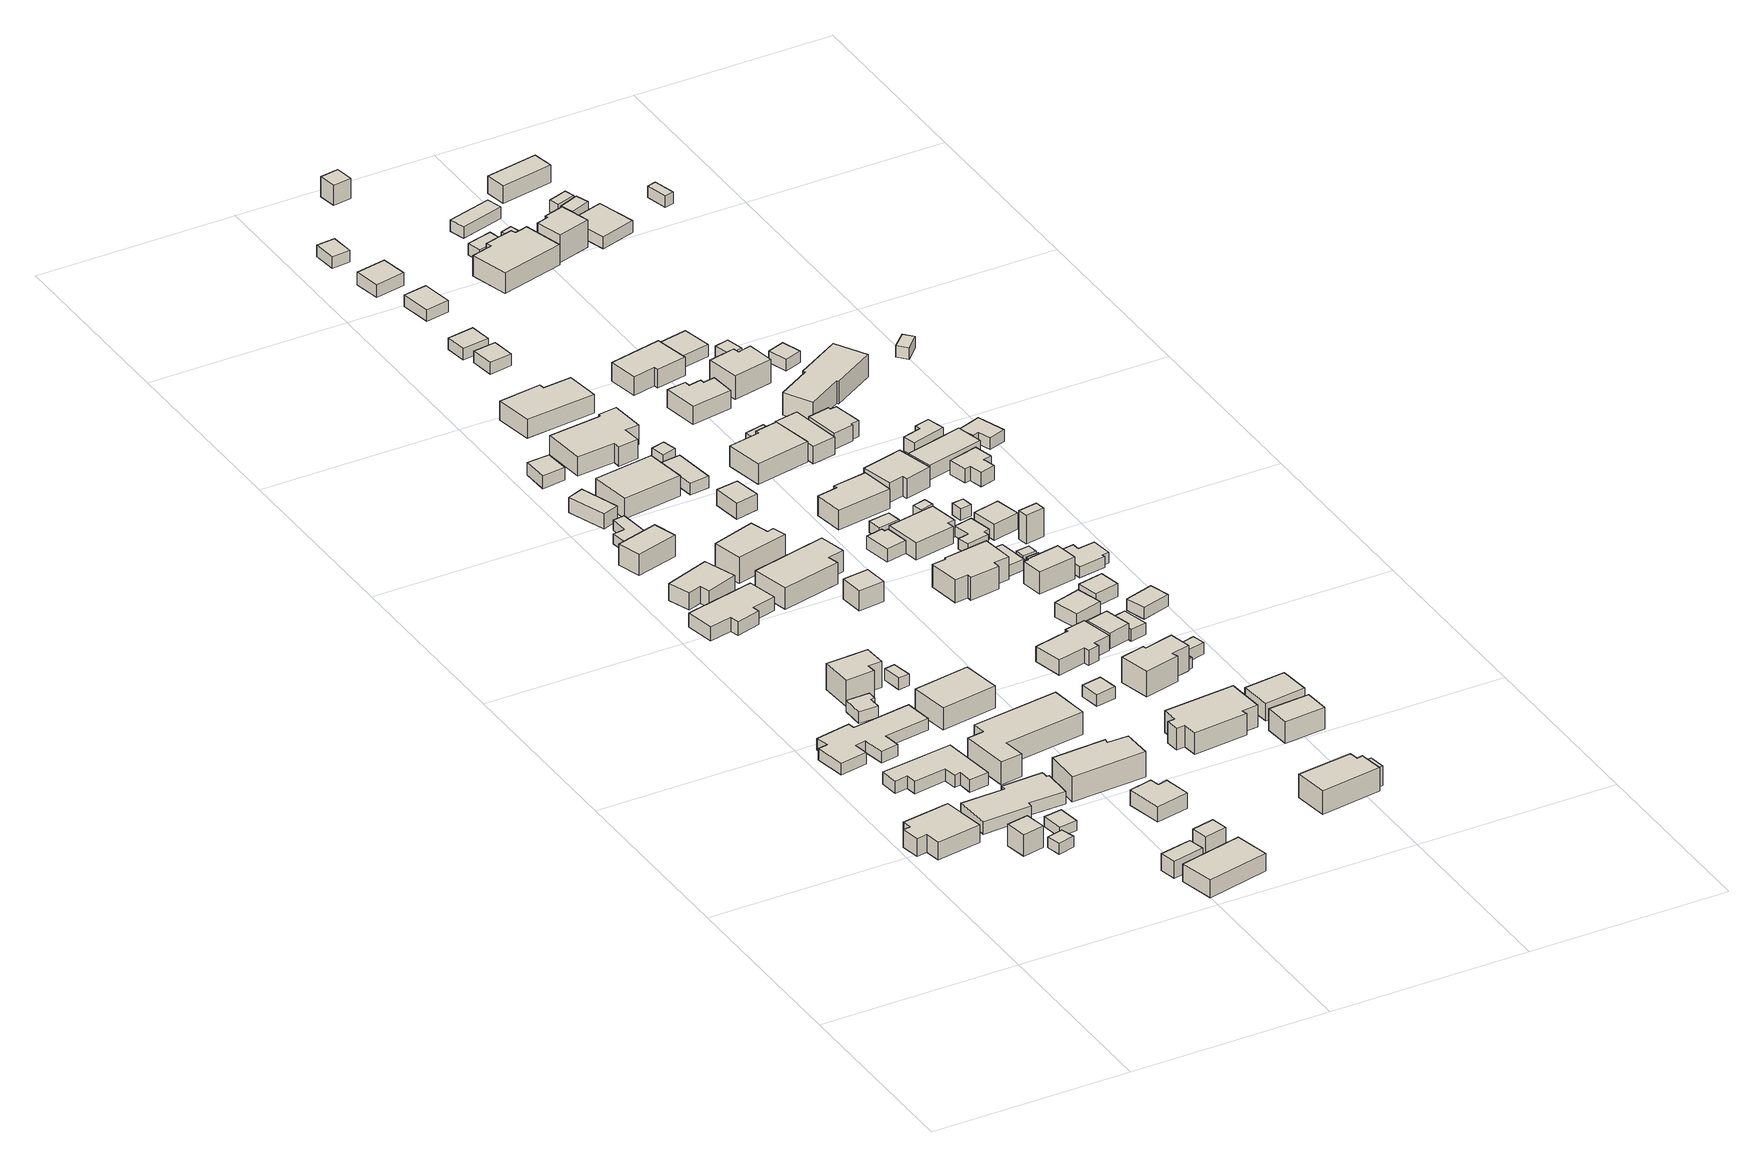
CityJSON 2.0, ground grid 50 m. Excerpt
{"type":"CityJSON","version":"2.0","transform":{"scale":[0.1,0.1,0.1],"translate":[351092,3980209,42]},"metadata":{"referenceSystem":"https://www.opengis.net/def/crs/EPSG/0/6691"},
"CityObjects":{
"building1":{"type":"Building","attributes":{"measuredHeight":5.2},"geometry":[{"type":"Solid","lod":"1","boundaries":[[[[0,1,2,3,4,5,6,7]],[[6,8,9,7]],[[5,10,8,6]],[[4,11,10,5]],[[3,12,11,4]],[[2,13,12,3]],[[1,14,13,2]],[[0,15,14,1]],[[7,9,15,0]],[[8,10,11,12,13,14,15,9]]]]}]},
"building2":{"type":"Building","attributes":{"measuredHeight":5.6},"geometry":[{"type":"Solid","lod":"1","boundaries":[[[[16,17,18,19]],[[18,20,21,19]],[[17,22,20,18]],[[16,23,22,17]],[[19,21,23,16]],[[20,22,23,21]]]]}]},
"building3":{"type":"Building","attributes":{"measuredHeight":2.8},"geometry":[{"type":"Solid","lod":"1","boundaries":[[[[24,25,26,27]],[[26,28,29,27]],[[25,30,28,26]],[[24,31,30,25]],[[27,29,31,24]],[[28,30,31,29]]]]}]},
"building4":{"type":"Building","attributes":{"measuredHeight":3.5},"geometry":[{"type":"Solid","lod":"1","boundaries":[[[[32,33,34,35,36,37,38,39,40,41]],[[40,42,43,41]],[[39,44,42,40]],[[38,45,44,39]],[[37,46,45,38]],[[36,47,46,37]],[[35,48,47,36]],[[34,49,48,35]],[[33,50,49,34]],[[32,51,50,33]],[[41,43,51,32]],[[42,44,45,46,47,48,49,50,51,43]]]]}]},
"building5":{"type":"Building","attributes":{"measuredHeight":3},"geometry":[{"type":"Solid","lod":"1","boundaries":[[[[52,53,54,55,56,57,58,59,60,61,62,63,64,65]],[[64,66,67,65]],[[63,68,66,64]],[[62,69,68,63]],[[61,70,69,62]],[[60,71,70,61]],[[59,72,71,60]],[[58,73,72,59]],[[57,74,73,58]],[[56,75,74,57]],[[55,76,75,56]],[[54,77,76,55]],[[53,78,77,54]],[[52,79,78,53]],[[65,67,79,52]],[[66,68,69,70,71,72,73,74,75,76,77,78,79,67]]]]}]},
"building6":{"type":"Building","attributes":{"measuredHeight":3.2},"geometry":[{"type":"Solid","lod":"1","boundaries":[[[[80,81,82,83,84,85,86,87,88,89]],[[88,90,91,89]],[[87,92,90,88]],[[86,93,92,87]],[[85,94,93,86]],[[84,95,94,85]],[[83,96,95,84]],[[82,97,96,83]],[[81,98,97,82]],[[80,99,98,81]],[[89,91,99,80]],[[90,92,93,94,95,96,97,98,99,91]]]]}]},
"building7":{"type":"Building","attributes":{"measuredHeight":2.7},"geometry":[{"type":"Solid","lod":"1","boundaries":[[[[100,101,102,103]],[[102,104,105,103]],[[101,106,104,102]],[[100,107,106,101]],[[103,105,107,100]],[[104,106,107,105]]]]}]},
"building8":{"type":"Building","attributes":{"measuredHeight":3},"geometry":[{"type":"Solid","lod":"1","boundaries":[[[[108,109,110,111,112,113]],[[112,114,115,113]],[[111,116,114,112]],[[110,117,116,111]],[[109,118,117,110]],[[108,119,118,109]],[[113,115,119,108]],[[114,116,117,118,119,115]]]]}]},
"building9":{"type":"Building","attributes":{"measuredHeight":4.4},"geometry":[{"type":"Solid","lod":"1","boundaries":[[[[120,121,122,123]],[[122,124,125,123]],[[121,126,124,122]],[[120,127,126,121]],[[123,125,127,120]],[[124,126,127,125]]]]}]},
"building10":{"type":"Building","attributes":{"measuredHeight":8.1},"geometry":[{"type":"Solid","lod":"1","boundaries":[[[[128,129,130,131,132,133]],[[132,134,135,133]],[[131,136,134,132]],[[130,137,136,131]],[[129,138,137,130]],[[128,139,138,129]],[[133,135,139,128]],[[134,136,137,138,139,135]]]]}]},
"building11":{"type":"Building","attributes":{"measuredHeight":5.4},"geometry":[{"type":"Solid","lod":"1","boundaries":[[[[140,141,142,143]],[[142,144,145,143]],[[141,146,144,142]],[[140,147,146,141]],[[143,145,147,140]],[[144,146,147,145]]]]}]},
"building12":{"type":"Building","attributes":{"measuredHeight":4.1},"geometry":[{"type":"Solid","lod":"1","boundaries":[[[[148,149,150,151,152,153,154,155]],[[154,156,157,155]],[[153,158,156,154]],[[152,159,158,153]],[[151,160,159,152]],[[150,161,160,151]],[[149,162,161,150]],[[148,163,162,149]],[[155,157,163,148]],[[156,158,159,160,161,162,163,157]]]]}]},
"building13":{"type":"Building","attributes":{"measuredHeight":5.7},"geometry":[{"type":"Solid","lod":"1","boundaries":[[[[164,165,166,167,168,169]],[[168,170,171,169]],[[167,172,170,168]],[[166,173,172,167]],[[165,174,173,166]],[[164,175,174,165]],[[169,171,175,164]],[[170,172,173,174,175,171]]]]}]},
"building14":{"type":"Building","attributes":{"measuredHeight":6.5},"geometry":[{"type":"Solid","lod":"1","boundaries":[[[[176,177,178,179]],[[178,180,181,179]],[[177,182,180,178]],[[176,183,182,177]],[[179,181,183,176]],[[180,182,183,181]]]]}]},
"building15":{"type":"Building","attributes":{"measuredHeight":5.9},"geometry":[{"type":"Solid","lod":"1","boundaries":[[[[184,185,186,187]],[[186,188,189,187]],[[185,190,188,186]],[[184,191,190,185]],[[187,189,191,184]],[[188,190,191,189]]]]}]},
"building16":{"type":"Building","attributes":{"measuredHeight":3},"geometry":[{"type":"Solid","lod":"1","boundaries":[[[[192,193,194,195]],[[194,196,197,195]],[[193,198,196,194]],[[192,199,198,193]],[[195,197,199,192]],[[196,198,199,197]]]]}]},
"building17":{"type":"Building","attributes":{"measuredHeight":7.7},"geometry":[{"type":"Solid","lod":"1","boundaries":[[[[200,201,202,203,204,205,206,207]],[[206,208,209,207]],[[205,210,208,206]],[[204,211,210,205]],[[203,212,211,204]],[[202,213,212,203]],[[201,214,213,202]],[[200,215,214,201]],[[207,209,215,200]],[[208,210,211,212,213,214,215,209]]]]}]},
"building18":{"type":"Building","attributes":{"measuredHeight":8.3},"geometry":[{"type":"Solid","lod":"1","boundaries":[[[[216,217,218,219]],[[218,220,221,219]],[[217,222,220,218]],[[216,223,222,217]],[[219,221,223,216]],[[220,222,223,221]]]]}]},
"building19":{"type":"Building","attributes":{"measuredHeight":2.5},"geometry":[{"type":"Solid","lod":"1","boundaries":[[[[224,225,226,227,228,229]],[[228,230,231,229]],[[227,232,230,228]],[[226,233,232,227]],[[225,234,233,226]],[[224,235,234,225]],[[229,231,235,224]],[[230,232,233,234,235,231]]]]}]},
"building20":{"type":"Building","attributes":{"measuredHeight":7.6},"geometry":[{"type":"Solid","lod":"1","boundaries":[[[[236,237,238,239,240,241]],[[240,242,243,241]],[[239,244,242,240]],[[238,245,244,239]],[[237,246,245,238]],[[236,247,246,237]],[[241,243,247,236]],[[242,244,245,246,247,243]]]]}]},
"building21":{"type":"Building","attributes":{"measuredHeight":4.8},"geometry":[{"type":"Solid","lod":"1","boundaries":[[[[248,249,250,251]],[[250,252,253,251]],[[249,254,252,250]],[[248,255,254,249]],[[251,253,255,248]],[[252,254,255,253]]]]}]},
"building22":{"type":"Building","attributes":{"measuredHeight":4.9},"geometry":[{"type":"Solid","lod":"1","boundaries":[[[[256,257,258,259,260,261]],[[260,262,263,261]],[[259,264,262,260]],[[258,265,264,259]],[[257,266,265,258]],[[256,267,266,257]],[[261,263,267,256]],[[262,264,265,266,267,263]]]]}]},
"building23":{"type":"Building","attributes":{"measuredHeight":3.3},"geometry":[{"type":"Solid","lod":"1","boundaries":[[[[268,269,270,271]],[[270,272,273,271]],[[269,274,272,270]],[[268,275,274,269]],[[271,273,275,268]],[[272,274,275,273]]]]}]},
"building24":{"type":"Building","attributes":{"measuredHeight":8.2},"geometry":[{"type":"Solid","lod":"1","boundaries":[[[[276,277,278,279,280,281]],[[280,282,283,281]],[[279,284,282,280]],[[278,285,284,279]],[[277,286,285,278]],[[276,287,286,277]],[[281,283,287,276]],[[282,284,285,286,287,283]]]]}]},
"building25":{"type":"Building","attributes":{"measuredHeight":7.8},"geometry":[{"type":"Solid","lod":"1","boundaries":[[[[288,289,290,291,292,293]],[[292,294,295,293]],[[291,296,294,292]],[[290,297,296,291]],[[289,298,297,290]],[[288,299,298,289]],[[293,295,299,288]],[[294,296,297,298,299,295]]]]}]},
"building26":{"type":"Building","attributes":{"measuredHeight":7.4},"geometry":[{"type":"Solid","lod":"1","boundaries":[[[[300,301,302,303]],[[302,304,305,303]],[[301,306,304,302]],[[300,307,306,301]],[[303,305,307,300]],[[304,306,307,305]]]]}]},
"building27":{"type":"Building","attributes":{"measuredHeight":5.3},"geometry":[{"type":"Solid","lod":"1","boundaries":[[[[308,309,310,311]],[[310,312,313,311]],[[309,314,312,310]],[[308,315,314,309]],[[311,313,315,308]],[[312,314,315,313]]]]}]},
"building28":{"type":"Building","attributes":{"measuredHeight":7.2},"geometry":[{"type":"Solid","lod":"1","boundaries":[[[[316,317,318,319,320,321,322,323,324,325]],[[324,326,327,325]],[[323,328,326,324]],[[322,329,328,323]],[[321,330,329,322]],[[320,331,330,321]],[[319,332,331,320]],[[318,333,332,319]],[[317,334,333,318]],[[316,335,334,317]],[[325,327,335,316]],[[326,328,329,330,331,332,333,334,335,327]]]]}]},
"building29":{"type":"Building","attributes":{"measuredHeight":6.6},"geometry":[{"type":"Solid","lod":"1","boundaries":[[[[336,337,338,339,340,341]],[[340,342,343,341]],[[339,344,342,340]],[[338,345,344,339]],[[337,346,345,338]],[[336,347,346,337]],[[341,343,347,336]],[[342,344,345,346,347,343]]]]}]},
"building30":{"type":"Building","attributes":{"measuredHeight":3},"geometry":[{"type":"Solid","lod":"1","boundaries":[[[[348,349,350,351]],[[350,352,353,351]],[[349,354,352,350]],[[348,355,354,349]],[[351,353,355,348]],[[352,354,355,353]]]]}]},
"building31":{"type":"Building","attributes":{"measuredHeight":4.1},"geometry":[{"type":"Solid","lod":"1","boundaries":[[[[356,357,358,359]],[[358,360,361,359]],[[357,362,360,358]],[[356,363,362,357]],[[359,361,363,356]],[[360,362,363,361]]]]}]},
"building32":{"type":"Building","attributes":{"measuredHeight":3},"geometry":[{"type":"Solid","lod":"1","boundaries":[[[[364,365,366,367]],[[366,368,369,367]],[[365,370,368,366]],[[364,371,370,365]],[[367,369,371,364]],[[368,370,371,369]]]]}]},
"building33":{"type":"Building","attributes":{"measuredHeight":3},"geometry":[{"type":"Solid","lod":"1","boundaries":[[[[372,373,374,375]],[[374,376,377,375]],[[373,378,376,374]],[[372,379,378,373]],[[375,377,379,372]],[[376,378,379,377]]]]}]},
"building34":{"type":"Building","attributes":{"measuredHeight":3},"geometry":[{"type":"Solid","lod":"1","boundaries":[[[[380,381,382,383]],[[382,384,385,383]],[[381,386,384,382]],[[380,387,386,381]],[[383,385,387,380]],[[384,386,387,385]]]]}]},
"building35":{"type":"Building","attributes":{"measuredHeight":7.7},"geometry":[{"type":"Solid","lod":"1","boundaries":[[[[388,389,390,391,392,393,394,395,396,397]],[[396,398,399,397]],[[395,400,398,396]],[[394,401,400,395]],[[393,402,401,394]],[[392,403,402,393]],[[391,404,403,392]],[[390,405,404,391]],[[389,406,405,390]],[[388,407,406,389]],[[397,399,407,388]],[[398,400,401,402,403,404,405,406,407,399]]]]}]},
"building36":{"type":"Building","attributes":{"measuredHeight":3},"geometry":[{"type":"Solid","lod":"1","boundaries":[[[[408,409,410,411]],[[410,412,413,411]],[[409,414,412,410]],[[408,415,414,409]],[[411,413,415,408]],[[412,414,415,413]]]]}]},
"building37":{"type":"Building","attributes":{"measuredHeight":7.7},"geometry":[{"type":"Solid","lod":"1","boundaries":[[[[416,417,418,419,420,421]],[[420,422,423,421]],[[419,424,422,420]],[[418,425,424,419]],[[417,426,425,418]],[[416,427,426,417]],[[421,423,427,416]],[[422,424,425,426,427,423]]]]}]},
"building38":{"type":"Building","attributes":{"measuredHeight":4.9},"geometry":[{"type":"Solid","lod":"1","boundaries":[[[[428,429,430,431,432,433,434,435,436,437]],[[436,438,439,437]],[[435,440,438,436]],[[434,441,440,435]],[[433,442,441,434]],[[432,443,442,433]],[[431,444,443,432]],[[430,445,444,431]],[[429,446,445,430]],[[428,447,446,429]],[[437,439,447,428]],[[438,440,441,442,443,444,445,446,447,439]]]]}]},
"building39":{"type":"Building","attributes":{"measuredHeight":3.4},"geometry":[{"type":"Solid","lod":"1","boundaries":[[[[448,449,450,451,452,453]],[[452,454,455,453]],[[451,456,454,452]],[[450,457,456,451]],[[449,458,457,450]],[[448,459,458,449]],[[453,455,459,448]],[[454,456,457,458,459,455]]]]}]},
"building40":{"type":"Building","attributes":{"measuredHeight":3},"geometry":[{"type":"Solid","lod":"1","boundaries":[[[[460,461,462,463]],[[462,464,465,463]],[[461,466,464,462]],[[460,467,466,461]],[[463,465,467,460]],[[464,466,467,465]]]]}]},
"building41":{"type":"Building","attributes":{"measuredHeight":3.3},"geometry":[{"type":"Solid","lod":"1","boundaries":[[[[468,469,470,471]],[[470,472,473,471]],[[469,474,472,470]],[[468,475,474,469]],[[471,473,475,468]],[[472,474,475,473]]]]}]},
"building42":{"type":"Building","attributes":{"measuredHeight":3},"geometry":[{"type":"Solid","lod":"1","boundaries":[[[[476,477,478,479]],[[478,480,481,479]],[[477,482,480,478]],[[476,483,482,477]],[[479,481,483,476]],[[480,482,483,481]]]]}]},
"building43":{"type":"Building","attributes":{"measuredHeight":8.6},"geometry":[{"type":"Solid","lod":"1","boundaries":[[[[484,485,486,487,488,489,490,491,492,493]],[[492,494,495,493]],[[491,496,494,492]],[[490,497,496,491]],[[489,498,497,490]],[[488,499,498,489]],[[487,500,499,488]],[[486,501,500,487]],[[485,502,501,486]],[[484,503,502,485]],[[493,495,503,484]],[[494,496,497,498,499,500,501,502,503,495]]]]}]},
"building44":{"type":"Building","attributes":{"measuredHeight":7.4},"geometry":[{"type":"Solid","lod":"1","boundaries":[[[[504,505,506,507,508,509,510,511]],[[510,512,513,511]],[[509,514,512,510]],[[508,515,514,509]],[[507,516,515,508]],[[506,517,516,507]],[[505,518,517,506]],[[504,519,518,505]],[[511,513,519,504]],[[512,514,515,516,517,518,519,513]]]]}]},
"building45":{"type":"Building","attributes":{"measuredHeight":3},"geometry":[{"type":"Solid","lod":"1","boundaries":[[[[520,521,522,523]],[[522,524,525,523]],[[521,526,524,522]],[[520,527,526,521]],[[523,525,527,520]],[[524,526,527,525]]]]}]},
"building46":{"type":"Building","attributes":{"measuredHeight":5},"geometry":[{"type":"Solid","lod":"1","boundaries":[[[[528,529,530,531]],[[530,532,533,531]],[[529,534,532,530]],[[528,535,534,529]],[[531,533,535,528]],[[532,534,535,533]]]]}]},
"building47":{"type":"Building","attributes":{"measuredHeight":6.2},"geometry":[{"type":"Solid","lod":"1","boundaries":[[[[536,537,538,539,540,541]],[[540,542,543,541]],[[539,544,542,540]],[[538,545,544,539]],[[537,546,545,538]],[[536,547,546,537]],[[541,543,547,536]],[[542,544,545,546,547,543]]]]}]},
"building48":{"type":"Building","attributes":{"measuredHeight":7.7},"geometry":[{"type":"Solid","lod":"1","boundaries":[[[[548,549,550,551,552,553]],[[552,554,555,553]],[[551,556,554,552]],[[550,557,556,551]],[[549,558,557,550]],[[548,559,558,549]],[[553,555,559,548]],[[554,556,557,558,559,555]]]]}]},
"building49":{"type":"Building","attributes":{"measuredHeight":4.1},"geometry":[{"type":"Solid","lod":"1","boundaries":[[[[560,561,562,563]],[[562,564,565,563]],[[561,566,564,562]],[[560,567,566,561]],[[563,565,567,560]],[[564,566,567,565]]]]}]},
"building50":{"type":"Building","attributes":{"measuredHeight":5.6},"geometry":[{"type":"Solid","lod":"1","boundaries":[[[[568,569,570,571,572,573]],[[572,574,575,573]],[[571,576,574,572]],[[570,577,576,571]],[[569,578,577,570]],[[568,579,578,569]],[[573,575,579,568]],[[574,576,577,578,579,575]]]]}]},
"building51":{"type":"Building","attributes":{"measuredHeight":6.4},"geometry":[{"type":"Solid","lod":"1","boundaries":[[[[580,581,582,583]],[[582,584,585,583]],[[581,586,584,582]],[[580,587,586,581]],[[583,585,587,580]],[[584,586,587,585]]]]}]},
"building52":{"type":"Building","attributes":{"measuredHeight":3.8},"geometry":[{"type":"Solid","lod":"1","boundaries":[[[[588,589,590,591]],[[590,592,593,591]],[[589,594,592,590]],[[588,595,594,589]],[[591,593,595,588]],[[592,594,595,593]]]]}]},
"building53":{"type":"Building","attributes":{"measuredHeight":2.7},"geometry":[{"type":"Solid","lod":"1","boundaries":[[[[596,597,598,599]],[[598,600,601,599]],[[597,602,600,598]],[[596,603,602,597]],[[599,601,603,596]],[[600,602,603,601]]]]}]},
"building54":{"type":"Building","attributes":{"measuredHeight":2.6},"geometry":[{"type":"Solid","lod":"1","boundaries":[[[[604,605,606,607]],[[606,608,609,607]],[[605,610,608,606]],[[604,611,610,605]],[[607,609,611,604]],[[608,610,611,609]]]]}]},
"building55":{"type":"Building","attributes":{"measuredHeight":3},"geometry":[{"type":"Solid","lod":"1","boundaries":[[[[612,613,614,615]],[[614,616,617,615]],[[613,618,616,614]],[[612,619,618,613]],[[615,617,619,612]],[[616,618,619,617]]]]}]},
"building56":{"type":"Building","attributes":{"measuredHeight":6.1},"geometry":[{"type":"Solid","lod":"1","boundaries":[[[[620,621,622,623]],[[622,624,625,623]],[[621,626,624,622]],[[620,627,626,621]],[[623,625,627,620]],[[624,626,627,625]]]]}]},
"building57":{"type":"Building","attributes":{"measuredHeight":2.7},"geometry":[{"type":"Solid","lod":"1","boundaries":[[[[628,629,630,631]],[[630,632,633,631]],[[629,634,632,630]],[[628,635,634,629]],[[631,633,635,628]],[[632,634,635,633]]]]}]},
"building58":{"type":"Building","attributes":{"measuredHeight":6.6},"geometry":[{"type":"Solid","lod":"1","boundaries":[[[[636,637,638,639,640,641,642,643]],[[642,644,645,643]],[[641,646,644,642]],[[640,647,646,641]],[[639,648,647,640]],[[638,649,648,639]],[[637,650,649,638]],[[636,651,650,637]],[[643,645,651,636]],[[644,646,647,648,649,650,651,645]]]]}]},
"building59":{"type":"Building","attributes":{"measuredHeight":6.7},"geometry":[{"type":"Solid","lod":"1","boundaries":[[[[652,653,654,655,656,657]],[[656,658,659,657]],[[655,660,658,656]],[[654,661,660,655]],[[653,662,661,654]],[[652,663,662,653]],[[657,659,663,652]],[[658,660,661,662,663,659]]]]}]},
"building60":{"type":"Building","attributes":{"measuredHeight":3},"geometry":[{"type":"Solid","lod":"1","boundaries":[[[[664,665,666,667]],[[666,668,669,667]],[[665,670,668,666]],[[664,671,670,665]],[[667,669,671,664]],[[668,670,671,669]]]]}]},
"building61":{"type":"Building","attributes":{"measuredHeight":3},"geometry":[{"type":"Solid","lod":"1","boundaries":[[[[672,673,674,675]],[[674,676,677,675]],[[673,678,676,674]],[[672,679,678,673]],[[675,677,679,672]],[[676,678,679,677]]]]}]},
"building62":{"type":"Building","attributes":{"measuredHeight":2.6},"geometry":[{"type":"Solid","lod":"1","boundaries":[[[[680,681,682,683,684,685,686,687]],[[686,688,689,687]],[[685,690,688,686]],[[684,691,690,685]],[[683,692,691,684]],[[682,693,692,683]],[[681,694,693,682]],[[680,695,694,681]],[[687,689,695,680]],[[688,690,691,692,693,694,695,689]]]]}]},
"building63":{"type":"Building","attributes":{"measuredHeight":6.2},"geometry":[{"type":"Solid","lod":"1","boundaries":[[[[696,697,698,699,700,701]],[[700,702,703,701]],[[699,704,702,700]],[[698,705,704,699]],[[697,706,705,698]],[[696,707,706,697]],[[701,703,707,696]],[[702,704,705,706,707,703]]]]}]},
"building64":{"type":"Building","attributes":{"measuredHeight":3},"geometry":[{"type":"Solid","lod":"1","boundaries":[[[[708,709,710,711,712,713]],[[712,714,715,713]],[[711,716,714,712]],[[710,717,716,711]],[[709,718,717,710]],[[708,719,718,709]],[[713,715,719,708]],[[714,716,717,718,719,715]]]]}]},
"building65":{"type":"Building","attributes":{"measuredHeight":3},"geometry":[{"type":"Solid","lod":"1","boundaries":[[[[720,721,722,723]],[[722,724,725,723]],[[721,726,724,722]],[[720,727,726,721]],[[723,725,727,720]],[[724,726,727,725]]]]}]},
"building66":{"type":"Building","attributes":{"measuredHeight":5.8},"geometry":[{"type":"Solid","lod":"1","boundaries":[[[[728,729,730,731]],[[730,732,733,731]],[[729,734,732,730]],[[728,735,734,729]],[[731,733,735,728]],[[732,734,735,733]]]]}]},
"building67":{"type":"Building","attributes":{"measuredHeight":3.4},"geometry":[{"type":"Solid","lod":"1","boundaries":[[[[736,737,738,739]],[[738,740,741,739]],[[737,742,740,738]],[[736,743,742,737]],[[739,741,743,736]],[[740,742,743,741]]]]}]},
"building68":{"type":"Building","attributes":{"measuredHeight":6.8},"geometry":[{"type":"Solid","lod":"1","boundaries":[[[[744,745,746,747,748,749]],[[748,750,751,749]],[[747,752,750,748]],[[746,753,752,747]],[[745,754,753,746]],[[744,755,754,745]],[[749,751,755,744]],[[750,752,753,754,755,751]]]]}]},
"building69":{"type":"Building","attributes":{"measuredHeight":5.2},"geometry":[{"type":"Solid","lod":"1","boundaries":[[[[756,757,758,759]],[[758,760,761,759]],[[757,762,760,758]],[[756,763,762,757]],[[759,761,763,756]],[[760,762,763,761]]]]}]},
"building70":{"type":"Building","attributes":{"measuredHeight":3},"geometry":[{"type":"Solid","lod":"1","boundaries":[[[[764,765,766,767]],[[766,768,769,767]],[[765,770,768,766]],[[764,771,770,765]],[[767,769,771,764]],[[768,770,771,769]]]]}]},
"building71":{"type":"Building","attributes":{"measuredHeight":3},"geometry":[{"type":"Solid","lod":"1","boundaries":[[[[772,773,774,775]],[[774,776,777,775]],[[773,778,776,774]],[[772,779,778,773]],[[775,777,779,772]],[[776,778,779,777]]]]}]},
"building72":{"type":"Building","attributes":{"measuredHeight":5.1},"geometry":[{"type":"Solid","lod":"1","boundaries":[[[[780,781,782,783]],[[782,784,785,783]],[[781,786,784,782]],[[780,787,786,781]],[[783,785,787,780]],[[784,786,787,785]]]]}]},
"building73":{"type":"Building","attributes":{"measuredHeight":7.3},"geometry":[{"type":"Solid","lod":"1","boundaries":[[[[788,789,790,791]],[[790,792,793,791]],[[789,794,792,790]],[[788,795,794,789]],[[791,793,795,788]],[[792,794,795,793]]]]}]},
"building74":{"type":"Building","attributes":{"measuredHeight":5.3},"geometry":[{"type":"Solid","lod":"1","boundaries":[[[[796,797,798,799,800,801,802,803]],[[802,804,805,803]],[[801,806,804,802]],[[800,807,806,801]],[[799,808,807,800]],[[798,809,808,799]],[[797,810,809,798]],[[796,811,810,797]],[[803,805,811,796]],[[804,806,807,808,809,810,811,805]]]]}]},
"building75":{"type":"Building","attributes":{"measuredHeight":2.8},"geometry":[{"type":"Solid","lod":"1","boundaries":[[[[812,813,814,815,816,817,818,819]],[[818,820,821,819]],[[817,822,820,818]],[[816,823,822,817]],[[815,824,823,816]],[[814,825,824,815]],[[813,826,825,814]],[[812,827,826,813]],[[819,821,827,812]],[[820,822,823,824,825,826,827,821]]]]}]},
"building76":{"type":"Building","attributes":{"measuredHeight":7.4},"geometry":[{"type":"Solid","lod":"1","boundaries":[[[[828,829,830,831,832,833,834,835]],[[834,836,837,835]],[[833,838,836,834]],[[832,839,838,833]],[[831,840,839,832]],[[830,841,840,831]],[[829,842,841,830]],[[828,843,842,829]],[[835,837,843,828]],[[836,838,839,840,841,842,843,837]]]]}]},
"building77":{"type":"Building","attributes":{"measuredHeight":3.6},"geometry":[{"type":"Solid","lod":"1","boundaries":[[[[844,845,846,847]],[[846,848,849,847]],[[845,850,848,846]],[[844,851,850,845]],[[847,849,851,844]],[[848,850,851,849]]]]}]},
"building78":{"type":"Building","attributes":{"measuredHeight":3},"geometry":[{"type":"Solid","lod":"1","boundaries":[[[[852,853,854,855]],[[854,856,857,855]],[[853,858,856,854]],[[852,859,858,853]],[[855,857,859,852]],[[856,858,859,857]]]]}]},
"building79":{"type":"Building","attributes":{"measuredHeight":6.7},"geometry":[{"type":"Solid","lod":"1","boundaries":[[[[860,861,862,863,864,865]],[[864,866,867,865]],[[863,868,866,864]],[[862,869,868,863]],[[861,870,869,862]],[[860,871,870,861]],[[865,867,871,860]],[[866,868,869,870,871,867]]]]}]},
"building80":{"type":"Building","attributes":{"measuredHeight":3.2},"geometry":[{"type":"Solid","lod":"1","boundaries":[[[[872,873,874,875]],[[874,876,877,875]],[[873,878,876,874]],[[872,879,878,873]],[[875,877,879,872]],[[876,878,879,877]]]]}]},
"building81":{"type":"Building","attributes":{"measuredHeight":3},"geometry":[{"type":"Solid","lod":"1","boundaries":[[[[880,881,882,883]],[[882,884,885,883]],[[881,886,884,882]],[[880,887,886,881]],[[883,885,887,880]],[[884,886,887,885]]]]}]},
"building82":{"type":"Building","attributes":{"measuredHeight":3},"geometry":[{"type":"Solid","lod":"1","boundaries":[[[[888,889,890,891]],[[890,892,893,891]],[[889,894,892,890]],[[888,895,894,889]],[[891,893,895,888]],[[892,894,895,893]]]]}]},
"building83":{"type":"Building","attributes":{"measuredHeight":4.2},"geometry":[{"type":"Solid","lod":"1","boundaries":[[[[896,897,898,899]],[[898,900,901,899]],[[897,902,900,898]],[[896,903,902,897]],[[899,901,903,896]],[[900,902,903,901]]]]}]},
"building84":{"type":"Building","attributes":{"measuredHeight":3.7},"geometry":[{"type":"Solid","lod":"1","boundaries":[[[[904,905,906,907,908,909,910,911]],[[910,912,913,911]],[[909,914,912,910]],[[908,915,914,909]],[[907,916,915,908]],[[906,917,916,907]],[[905,918,917,906]],[[904,919,918,905]],[[911,913,919,904]],[[912,914,915,916,917,918,919,913]]]]}]},
"building85":{"type":"Building","attributes":{"measuredHeight":3.6},"geometry":[{"type":"Solid","lod":"1","boundaries":[[[[920,921,922,923,924,925]],[[924,926,927,925]],[[923,928,926,924]],[[922,929,928,923]],[[921,930,929,922]],[[920,931,930,921]],[[925,927,931,920]],[[926,928,929,930,931,927]]]]}]},
"building86":{"type":"Building","attributes":{"measuredHeight":8.6},"geometry":[{"type":"Solid","lod":"1","boundaries":[[[[932,933,934,935,936,937,938,939]],[[938,940,941,939]],[[937,942,940,938]],[[936,943,942,937]],[[935,944,943,936]],[[934,945,944,935]],[[933,946,945,934]],[[932,947,946,933]],[[939,941,947,932]],[[940,942,943,944,945,946,947,941]]]]}]},
"building87":{"type":"Building","attributes":{"measuredHeight":8.5},"geometry":[{"type":"Solid","lod":"1","boundaries":[[[[948,949,950,951,952,953]],[[952,954,955,953]],[[951,956,954,952]],[[950,957,956,951]],[[949,958,957,950]],[[948,959,958,949]],[[953,955,959,948]],[[954,956,957,958,959,955]]]]}]},
"building88":{"type":"Building","attributes":{"measuredHeight":3},"geometry":[{"type":"Solid","lod":"1","boundaries":[[[[960,961,962,963]],[[962,964,965,963]],[[961,966,964,962]],[[960,967,966,961]],[[963,965,967,960]],[[964,966,967,965]]]]}]},
"building89":{"type":"Building","attributes":{"measuredHeight":3},"geometry":[{"type":"Solid","lod":"1","boundaries":[[[[968,969,970,971,972,973]],[[972,974,975,973]],[[971,976,974,972]],[[970,977,976,971]],[[969,978,977,970]],[[968,979,978,969]],[[973,975,979,968]],[[974,976,977,978,979,975]]]]}]},
"building90":{"type":"Building","attributes":{"measuredHeight":3},"geometry":[{"type":"Solid","lod":"1","boundaries":[[[[980,981,982,983]],[[982,984,985,983]],[[981,986,984,982]],[[980,987,986,981]],[[983,985,987,980]],[[984,986,987,985]]]]}]},
"building91":{"type":"Building","attributes":{"measuredHeight":4.5},"geometry":[{"type":"Solid","lod":"1","boundaries":[[[[988,989,990,991]],[[990,992,993,991]],[[989,994,992,990]],[[988,995,994,989]],[[991,993,995,988]],[[992,994,995,993]]]]}]},
"building92":{"type":"Building","attributes":{"measuredHeight":3},"geometry":[{"type":"Solid","lod":"1","boundaries":[[[[996,997,998,999]],[[998,1000,1001,999]],[[997,1002,1000,998]],[[996,1003,1002,997]],[[999,1001,1003,996]],[[1000,1002,1003,1001]]]]}]},
"building93":{"type":"Building","attributes":{"measuredHeight":3},"geometry":[{"type":"Solid","lod":"1","boundaries":[[[[1004,1005,1006,1007]],[[1006,1008,1009,1007]],[[1005,1010,1008,1006]],[[1004,1011,1010,1005]],[[1007,1009,1011,1004]],[[1008,1010,1011,1009]]]]}]},
"building94":{"type":"Building","attributes":{"measuredHeight":3},"geometry":[{"type":"Solid","lod":"1","boundaries":[[[[1012,1013,1014,1015]],[[1014,1016,1017,1015]],[[1013,1018,1016,1014]],[[1012,1019,1018,1013]],[[1015,1017,1019,1012]],[[1016,1018,1019,1017]]]]}]},
"building95":{"type":"Building","attributes":{"measuredHeight":3},"geometry":[{"type":"Solid","lod":"1","boundaries":[[[[1020,1021,1022,1023]],[[1022,1024,1025,1023]],[[1021,1026,1024,1022]],[[1020,1027,1026,1021]],[[1023,1025,1027,1020]],[[1024,1026,1027,1025]]]]}]}
},
"vertices":[
[157,453,22],[43,435,22],[37,475,22],[10,470,22],[2,518,22],[20,520,22],[17,544,22],[139,563,22],[17,544,68],[139,563,68],[20,520,68],[2,518,68],[10,470,68],[37,475,68],[43,435,68],[157,453,68],
[258,420,23],[268,366,23],[213,355,23],[203,410,23],[213,355,79],[203,410,79],[268,366,79],[258,420,79],
[316,369,24],[326,334,24],[284,323,24],[275,359,24],[284,323,52],[275,359,52],[326,334,52],[316,369,52],
[91,768,19],[273,792,19],[291,653,19],[241,646,19],[237,682,19],[221,679,19],[216,712,19],[133,699,19],[129,727,19],[96,721,19],[129,727,51],[96,721,51],[133,699,51],[216,712,51],[221,679,51],[237,682,51],[241,646,51],[291,653,51],[273,792,51],[91,768,51],
[274,979,21],[284,909,21],[168,892,21],[174,849,21],[130,842,21],[120,897,21],[92,891,21],[98,855,21],[29,842,21],[15,920,21],[39,924,21],[32,957,21],[121,974,21],[124,957,21],[121,974,51],[124,957,51],[32,957,51],[39,924,51],[15,920,51],[29,842,51],[98,855,51],[92,891,51],[120,897,51],[130,842,51],[174,849,51],[168,892,51],[284,909,51],[274,979,51],
[289,576,20],[288,589,20],[393,593,20],[394,576,20],[400,576,20],[400,501,20],[306,500,20],[306,487,20],[182,481,20],[177,572,20],[182,481,52],[177,572,52],[306,487,52],[306,500,52],[400,501,52],[400,576,52],[394,576,52],[393,593,52],[288,589,52],[289,576,52],
[358,447,22],[366,391,22],[320,385,22],[312,440,22],[320,385,48],[312,440,48],[366,391,48],[358,447,48],
[222,1061,22],[222,1037,22],[212,1037,22],[213,1006,22],[164,1005,22],[163,1060,22],[164,1005,52],[163,1060,52],[213,1006,52],[212,1037,52],[222,1037,52],[222,1061,52],
[527,173,24],[536,132,24],[455,114,24],[446,156,24],[455,114,68],[446,156,68],[536,132,68],[527,173,68],
[278,1168,20],[281,1111,20],[246,1109,20],[248,1086,20],[175,1081,20],[171,1163,20],[175,1081,88],[171,1163,88],[248,1086,88],[246,1109,88],[281,1111,88],[278,1168,88],
[624,130,24],[644,42,24],[485,7,24],[465,94,24],[485,7,70],[465,94,70],[644,42,70],[624,130,70],
[232,1503,17],[170,1488,17],[174,1470,17],[113,1453,17],[107,1476,17],[50,1463,17],[36,1537,17],[214,1578,17],[36,1537,53],[214,1578,53],[50,1463,53],[107,1476,53],[113,1453,53],[174,1470,53],[170,1488,53],[232,1503,53],
[164,1692,17],[193,1611,17],[114,1583,17],[105,1609,17],[71,1596,17],[51,1652,17],[71,1596,61],[51,1652,61],[105,1609,61],[114,1583,61],[193,1611,61],[164,1692,61],
[596,193,25],[605,151,25],[548,139,25],[539,181,25],[548,139,89],[539,181,89],[605,151,89],[596,193,89],
[151,1802,17],[44,1772,17],[26,1831,17],[133,1861,17],[26,1831,72],[133,1861,72],[44,1772,72],[151,1802,72],
[328,1138,20],[337,1089,20],[309,1085,20],[301,1134,20],[309,1085,50],[301,1134,50],[337,1089,50],[328,1138,50],
[560,832,17],[573,733,17],[365,705,17],[373,649,17],[317,642,17],[301,763,17],[344,769,17],[340,803,17],[344,769,76],[340,803,76],[301,763,76],[317,642,76],[373,649,76],[365,705,76],[573,733,76],[560,832,76],
[441,1015,20],[457,917,20],[313,894,20],[298,992,20],[313,894,77],[298,992,77],[457,917,77],[441,1015,77],
[87,1916,17],[85,1962,17],[115,1966,17],[125,1880,17],[63,1871,17],[58,1913,17],[63,1871,43],[58,1913,43],[125,1880,43],[115,1966,43],[85,1962,43],[87,1916,43],
[555,601,18],[553,589,18],[606,589,18],[608,514,18],[417,503,18],[418,593,18],[417,503,83],[418,593,83],[608,514,83],[606,589,83],[553,589,83],[555,601,83],
[113,1992,15],[72,1977,15],[37,2075,15],[79,2090,15],[37,2075,54],[79,2090,54],[72,1977,54],[113,1992,54],
[539,337,20],[520,427,20],[579,440,20],[584,416,20],[609,422,20],[623,355,20],[609,422,60],[623,355,60],[584,416,60],[579,440,60],[520,427,60],[539,337,60],
[90,2257,14],[95,2195,14],[36,2188,14],[33,2253,14],[36,2188,47],[33,2253,47],[95,2195,47],[90,2257,47],
[323,1696,19],[340,1701,19],[351,1667,19],[217,1634,19],[199,1709,19],[309,1743,19],[199,1709,87],[309,1743,87],[217,1634,87],[351,1667,87],[340,1701,87],[323,1696,87],
[426,1637,16],[442,1569,16],[400,1560,16],[407,1532,16],[256,1497,16],[234,1592,16],[256,1497,71],[234,1592,71],[407,1532,71],[400,1560,71],[442,1569,71],[426,1637,71],
[268,2118,14],[283,2015,14],[132,1993,14],[117,2096,14],[132,1993,67],[117,2096,67],[283,2015,67],[268,2118,67],
[453,1480,16],[460,1420,16],[394,1412,16],[387,1472,16],[394,1412,68],[387,1472,68],[460,1420,68],[453,1480,68],
[253,2319,12],[254,2327,12],[301,2333,12],[309,2246,12],[274,2243,12],[279,2196,12],[227,2189,12],[226,2207,12],[129,2198,12],[118,2304,12],[129,2198,62],[118,2304,62],[226,2207,62],[227,2189,62],[279,2196,62],[274,2243,62],[309,2246,62],[301,2333,62],[254,2327,62],[253,2319,62],
[286,2404,12],[108,2387,12],[92,2481,12],[201,2496,12],[203,2482,12],[275,2489,12],[203,2482,61],[275,2489,61],[201,2496,61],[92,2481,61],[108,2387,61],[286,2404,61],
[698,877,17],[707,827,17],[656,818,17],[647,868,17],[656,818,47],[647,868,47],[707,827,47],[698,877,47],
[389,1949,16],[401,1881,16],[343,1869,16],[333,1940,16],[343,1869,57],[333,1940,57],[401,1881,57],[389,1949,57],
[341,2120,14],[354,2014,14],[305,2008,14],[291,2114,14],[305,2008,44],[291,2114,44],[354,2014,44],[341,2120,44],
[338,2187,12],[347,2151,12],[312,2141,12],[303,2177,12],[312,2141,42],[303,2177,42],[347,2151,42],[338,2187,42],
[216,2722,11],[224,2663,11],[166,2655,11],[158,2714,11],[166,2655,41],[158,2714,41],[224,2663,41],[216,2722,41],
[913,668,18],[921,572,18],[880,568,18],[884,555,18],[746,541,18],[742,578,18],[720,576,18],[717,610,18],[736,612,18],[733,652,18],[736,612,74],[733,652,74],[717,610,74],[720,576,74],[742,578,74],[746,541,74],[884,555,74],[880,568,74],[921,572,74],[913,668,74],
[203,2798,11],[211,2744,11],[143,2734,11],[136,2788,11],[143,2734,41],[136,2788,41],[211,2744,41],[203,2798,41],
[994,288,22],[998,265,22],[1013,268,22],[1022,208,22],[867,185,22],[855,271,22],[867,185,83],[855,271,83],[1022,208,83],[1013,268,83],[998,265,83],[994,288,83],
[792,1005,16],[748,995,16],[751,980,16],[722,973,16],[719,986,16],[647,970,16],[630,1044,16],[722,1065,16],[720,1073,16],[774,1085,16],[720,1073,55],[774,1085,55],[722,1065,55],[630,1044,55],[647,970,55],[719,986,55],[722,973,55],[751,980,55],[748,995,55],[792,1005,55],
[574,1633,16],[576,1624,16],[586,1626,16],[597,1566,16],[544,1556,16],[531,1624,16],[544,1556,50],[531,1624,50],[597,1566,50],[586,1626,50],[576,1624,50],[574,1633,50],
[200,3002,8],[213,2925,8],[153,2915,8],[140,2992,8],[153,2915,38],[140,2992,38],[213,2925,38],[200,3002,38],
[169,3133,8],[181,3067,8],[105,3053,8],[93,3119,8],[105,3053,41],[93,3119,41],[181,3067,41],[169,3133,41],
[120,3268,7],[126,3210,7],[79,3205,7],[73,3264,7],[79,3205,37],[73,3264,37],[126,3210,37],[120,3268,37],
[731,1445,16],[742,1364,16],[702,1359,16],[704,1341,16],[628,1331,16],[627,1343,16],[593,1338,16],[581,1419,16],[617,1424,16],[617,1429,16],[617,1424,75],[617,1429,75],[581,1419,75],[593,1338,75],[627,1343,75],[628,1331,75],[704,1341,75],[702,1359,75],[742,1364,75],[731,1445,75],
[901,845,18],[854,834,18],[858,818,18],[769,797,18],[750,875,18],[812,890,18],[814,882,18],[888,900,18],[814,882,84],[888,900,84],[812,890,84],[750,875,84],[769,797,84],[858,818,84],[854,834,84],[901,845,84],
[622,1687,17],[628,1652,17],[574,1644,17],[569,1679,17],[574,1644,47],[569,1679,47],[628,1652,47],[622,1687,47],
[1033,265,23],[1039,223,23],[1022,220,23],[1015,262,23],[1022,220,73],[1015,262,73],[1039,223,73],[1033,265,73],
[657,1745,15],[517,1723,15],[506,1797,15],[558,1806,15],[556,1816,15],[643,1829,15],[556,1816,66],[643,1829,66],[558,1806,66],[506,1797,66],[517,1723,66],[657,1745,66],
[518,2083,14],[516,2092,14],[574,2103,14],[594,1999,14],[455,1973,14],[437,2068,14],[455,1973,67],[437,2068,67],[594,1999,67],[574,2103,67],[516,2092,67],[518,2083,67],
[834,1092,16],[851,1023,16],[795,1009,16],[777,1078,16],[795,1009,57],[777,1078,57],[851,1023,57],[834,1092,57],
[710,1648,15],[724,1575,15],[705,1572,15],[709,1553,15],[605,1533,15],[588,1625,15],[605,1533,59],[588,1625,59],[709,1553,59],[705,1572,59],[724,1575,59],[710,1648,59],
[1045,493,17],[941,485,17],[936,549,17],[1040,557,17],[936,549,73],[1040,557,73],[941,485,73],[1045,493,73],
[825,1203,15],[844,1138,15],[774,1118,15],[755,1183,15],[774,1118,53],[755,1183,53],[844,1138,53],[825,1203,53],
[903,891,18],[913,851,18],[902,848,18],[892,888,18],[902,848,45],[892,888,45],[913,851,45],[903,891,45],
[565,2146,13],[572,2111,13],[522,2101,13],[515,2135,13],[522,2101,39],[515,2135,39],[572,2111,39],[565,2146,39],
[878,1089,15],[894,1024,15],[853,1015,15],[838,1080,15],[853,1015,45],[838,1080,45],[894,1024,45],[878,1089,45],
[1053,597,17],[949,585,17],[940,663,17],[1045,675,17],[940,663,63],[1045,675,63],[949,585,63],[1053,597,63],
[778,1458,16],[790,1382,16],[745,1375,16],[733,1451,16],[745,1375,44],[733,1451,44],[790,1382,44],[778,1458,44],
[484,2351,13],[486,2336,13],[518,2342,13],[520,2331,13],[549,2336,13],[555,2273,13],[451,2256,13],[436,2344,13],[451,2256,60],[436,2344,60],[555,2273,60],[549,2336,60],[520,2331,60],[518,2342,60],[486,2336,60],[484,2351,60],
[535,2442,11],[458,2427,11],[456,2438,11],[398,2425,11],[384,2501,11],[517,2529,11],[384,2501,59],[517,2529,59],[398,2425,59],[456,2438,59],[458,2427,59],[535,2442,59],
[718,1697,16],[724,1672,16],[690,1664,16],[684,1689,16],[690,1664,46],[684,1689,46],[724,1672,46],[718,1697,46],
[957,923,16],[965,891,16],[920,880,16],[912,912,16],[920,880,46],[912,912,46],[965,891,46],[957,923,46],
[772,1587,15],[785,1528,15],[770,1524,15],[773,1511,15],[714,1499,15],[707,1528,15],[735,1534,15],[726,1577,15],[735,1534,42],[726,1577,42],[707,1528,42],[714,1499,42],[773,1511,42],[770,1524,42],[785,1528,42],[772,1587,42],
[762,1334,16],[774,1336,16],[774,1339,16],[859,1354,16],[869,1296,16],[771,1279,16],[869,1296,73],[771,1279,73],[859,1354,73],[774,1339,73],[774,1336,73],[762,1334,73],
[828,1387,16],[830,1367,16],[786,1362,16],[785,1375,16],[796,1376,16],[796,1384,16],[796,1376,46],[796,1384,46],[785,1375,46],[786,1362,46],[830,1367,46],[828,1387,46],
[823,1420,17],[827,1394,17],[793,1390,17],[789,1415,17],[793,1390,47],[789,1415,47],[827,1394,47],[823,1420,47],
[639,2128,14],[661,1998,14],[601,1987,14],[579,2117,14],[601,1987,59],[579,2117,59],[661,1998,59],[639,2128,59],
[905,1241,15],[916,1188,15],[853,1175,15],[841,1228,15],[853,1175,49],[841,1228,49],[916,1188,49],[905,1241,49],
[646,1841,19],[750,1867,19],[774,1774,19],[706,1757,19],[703,1770,19],[666,1761,19],[703,1770,70],[666,1761,70],[706,1757,70],[774,1774,70],[750,1867,70],[646,1841,70],
[249,3483,5],[256,3437,5],[209,3430,5],[202,3475,5],[209,3430,57],[202,3475,57],[256,3437,57],[249,3483,57],
[793,1660,15],[797,1631,15],[768,1626,15],[764,1656,15],[768,1626,45],[764,1656,45],[797,1631,45],[793,1660,45],
[979,1152,14],[994,1102,14],[922,1081,14],[907,1131,14],[922,1081,44],[907,1131,44],[994,1102,44],[979,1152,44],
[861,1536,15],[793,1520,15],[779,1585,15],[846,1600,15],[779,1585,56],[846,1600,56],[793,1520,56],[861,1536,56],
[890,1505,16],[894,1479,16],[845,1471,16],[841,1497,16],[845,1471,90],[841,1497,90],[894,1479,90],[890,1505,90],
[670,2015,14],[654,2102,14],[710,2113,14],[711,2106,14],[727,2109,14],[742,2035,14],[721,2031,14],[722,2025,14],[721,2031,56],[722,2025,56],[742,2035,56],[727,2109,56],[711,2106,56],[710,2113,56],[654,2102,56],[670,2015,56],
[913,1382,15],[915,1363,15],[959,1369,15],[966,1317,15],[948,1315,15],[949,1306,15],[881,1296,15],[869,1376,15],[881,1296,43],[869,1376,43],[949,1306,43],[948,1315,43],[966,1317,43],[959,1369,43],[915,1363,43],[913,1382,43],
[453,3072,10],[457,3060,10],[490,3069,10],[517,2970,10],[356,2927,10],[330,3024,10],[384,3039,10],[380,3053,10],[384,3039,63],[380,3053,63],[330,3024,63],[356,2927,63],[517,2970,63],[490,3069,63],[457,3060,63],[453,3072,63],
[600,2556,12],[616,2483,12],[545,2469,12],[529,2542,12],[545,2469,44],[529,2542,44],[616,2483,44],[600,2556,44],
[427,3120,10],[436,3083,10],[372,3068,10],[363,3104,10],[372,3068,40],[363,3104,40],[436,3083,40],[427,3120,40],
[633,2400,12],[637,2384,12],[671,2393,12],[683,2323,12],[582,2302,12],[565,2385,12],[582,2302,73],[565,2385,73],[683,2323,73],[671,2393,73],[637,2384,73],[633,2400,73],
[662,2478,12],[673,2434,12],[637,2425,12],[626,2469,12],[637,2425,44],[626,2469,44],[673,2434,44],[662,2478,44],
[478,3118,10],[485,3095,10],[456,3086,10],[449,3109,10],[456,3086,40],[449,3109,40],[485,3095,40],[478,3118,40],
[488,3239,9],[499,3200,9],[388,3169,9],[377,3208,9],[388,3169,39],[377,3208,39],[499,3200,39],[488,3239,39],
[937,1840,15],[790,1804,15],[773,1870,15],[921,1907,15],[773,1870,52],[921,1907,52],[790,1804,52],[937,1840,52],
[914,1819,16],[926,1771,16],[905,1766,16],[913,1734,16],[874,1723,16],[865,1757,16],[851,1753,16],[839,1800,16],[851,1753,53],[839,1800,53],[865,1757,53],[874,1723,53],[913,1734,53],[905,1766,53],[926,1771,53],[914,1819,53],
[845,1946,16],[841,1960,16],[880,1970,16],[892,1925,16],[806,1902,16],[798,1934,16],[806,1902,52],[798,1934,52],[892,1925,52],[880,1970,52],[841,1960,52],[845,1946,52],
[836,2317,12],[881,2240,12],[770,2175,12],[768,2179,12],[681,2129,12],[642,2196,12],[726,2245,12],[723,2251,12],[726,2245,70],[723,2251,70],[642,2196,70],[681,2129,70],[768,2179,70],[770,2175,70],[881,2240,70],[836,2317,70],
[583,3076,11],[605,3002,11],[523,2977,11],[503,3044,11],[534,3054,11],[532,3061,11],[534,3054,82],[532,3061,82],[503,3044,82],[523,2977,82],[605,3002,82],[583,3076,82],
[763,2412,12],[780,2363,12],[736,2348,12],[720,2397,12],[736,2348,42],[720,2397,42],[780,2363,42],[763,2412,42],
[985,1934,14],[1010,1863,14],[967,1848,14],[955,1881,14],[939,1875,14],[925,1913,14],[939,1875,44],[925,1913,44],[955,1881,44],[967,1848,44],[1010,1863,44],[985,1934,44],
[694,3105,10],[722,3008,10],[633,2981,10],[604,3078,10],[633,2981,40],[604,3078,40],[722,3008,40],[694,3105,40],
[656,3327,9],[666,3274,9],[533,3250,9],[524,3303,9],[533,3250,54],[524,3303,54],[666,3274,54],[656,3327,54],
[652,3186,10],[660,3161,10],[612,3145,10],[604,3170,10],[612,3145,40],[604,3170,40],[660,3161,40],[652,3186,40],
[663,3156,10],[675,3124,10],[626,3105,10],[614,3137,10],[626,3105,40],[614,3137,40],[675,3124,40],[663,3156,40],
[1007,2313,13],[1028,2291,13],[993,2257,13],[972,2279,13],[993,2257,43],[972,2279,43],[1028,2291,43],[1007,2313,43],
[843,3123,9],[857,3068,9],[834,3062,9],[821,3117,9],[834,3062,39],[821,3117,39],[857,3068,39],[843,3123,39]
]}
